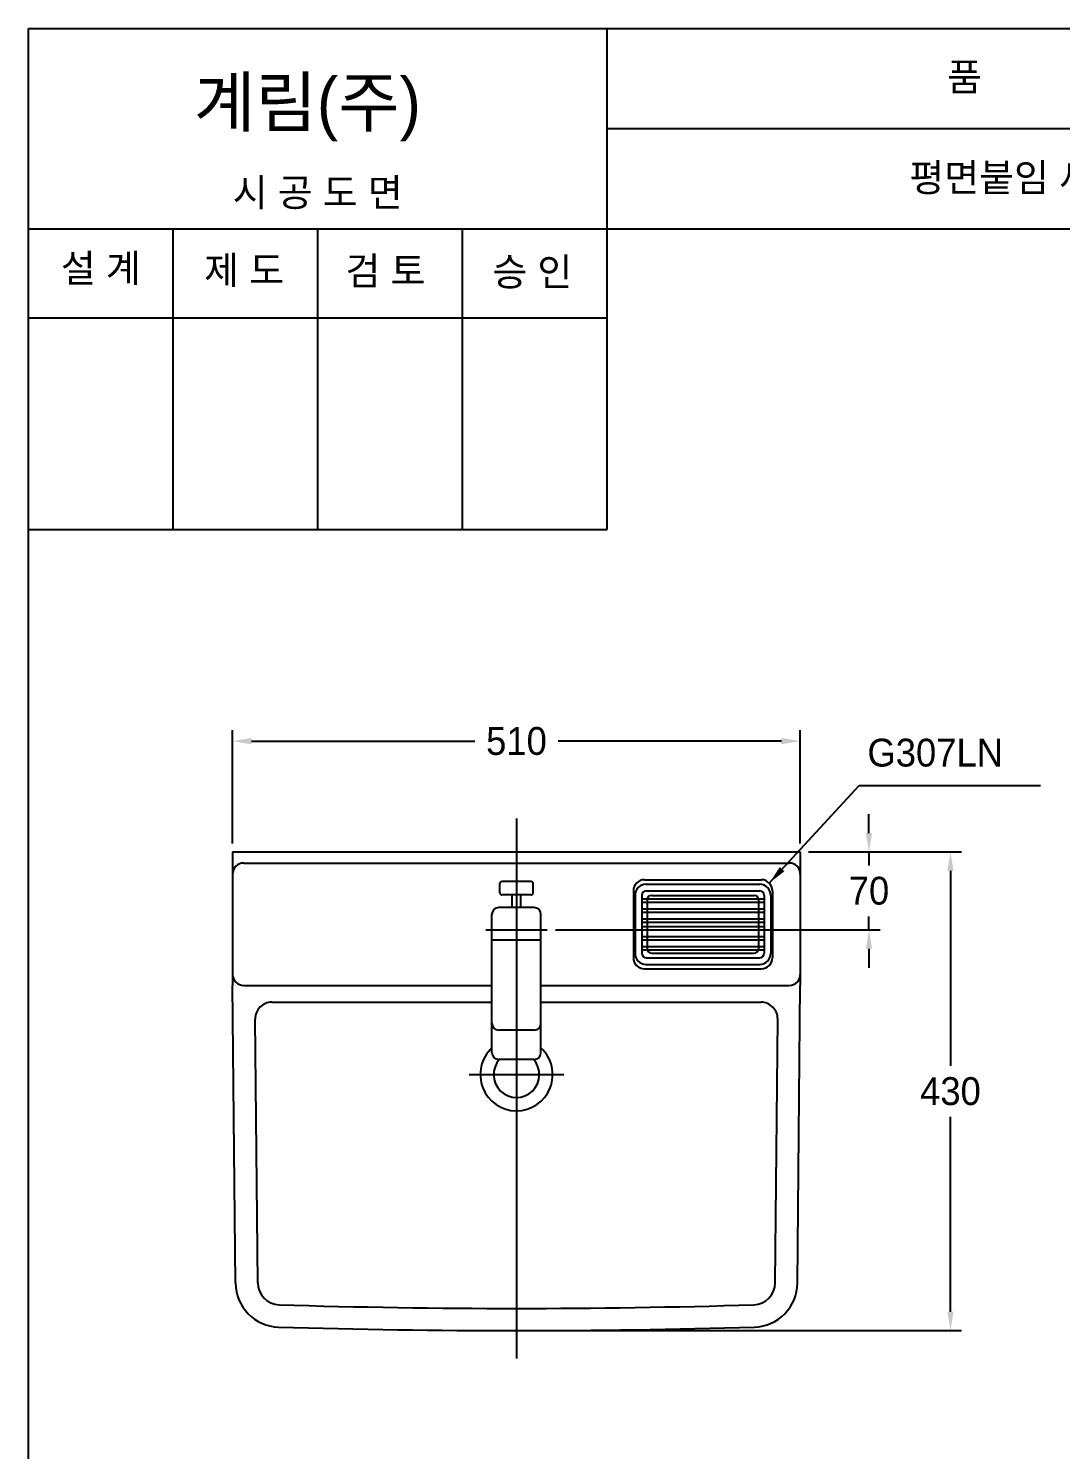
# Model space of a CAD drawing. Header units: millimetres. Extents: x 0 to 1800, y -67 to 2530.
# Drawn here: x 0 to 927, y 1253 to 2530 of the extents above; entities that cross this region are included whole.
import ezdxf
from ezdxf.enums import TextEntityAlignment as Align
from ezdxf.lldxf.tags import DXFTag

# ---------------------------------------------------------------- set-up
doc = ezdxf.new("R2010")
doc.units = ezdxf.units.MM
for name, color, linetype in [('TEXT', 7, 'Continuous'), ('내부선 및 부속', 4, 'Continuous'), ('도각라인', 7, 'Continuous'), ('외형선', 3, 'Continuous'), ('중심선', 1, 'DASHED'), ('치수선', 7, 'Continuous')]:
    doc.layers.add(name, color=color, linetype=linetype)
doc.styles.add('____', font='')
doc.styles.add('타이틀', font='H2GTRM.TTF', dxfattribs={"height": 25})
doc.styles.get('____').set_extended_font_data('굴림')
tags = doc.linetypes.add('DASHDOT', pattern=[70, 31, -13, 13, -13]).pattern_tags.tags
tags[10:11] = [DXFTag(74, 4), DXFTag(75, 0), DXFTag(340, '0'), DXFTag(46, 0.0), DXFTag(50, 0.0), DXFTag(44, 0.0), DXFTag(45, 0.0)]
tags[8:9] = [DXFTag(74, 4), DXFTag(75, 0), DXFTag(340, '0'), DXFTag(46, 0.0), DXFTag(50, 0.0), DXFTag(44, 0.0), DXFTag(45, 0.0)]
tags[6:7] = [DXFTag(74, 4), DXFTag(75, 0), DXFTag(340, '0'), DXFTag(46, 0.0), DXFTag(50, 0.0), DXFTag(44, 0.0), DXFTag(45, 0.0)]
tags[4:5] = [DXFTag(74, 4), DXFTag(75, 0), DXFTag(340, '0'), DXFTag(46, 0.0), DXFTag(50, 0.0), DXFTag(44, 0.0), DXFTag(45, 0.0)]
tags = doc.linetypes.add('DASHED', pattern=[25.72, 12.86, -12.86]).pattern_tags.tags
tags[6:7] = [DXFTag(74, 4), DXFTag(75, 0), DXFTag(340, '0'), DXFTag(46, 0.0), DXFTag(50, 0.0), DXFTag(44, 0.0), DXFTag(45, 0.0)]
tags[4:5] = [DXFTag(74, 4), DXFTag(75, 0), DXFTag(340, '0'), DXFTag(46, 0.0), DXFTag(50, 0.0), DXFTag(44, 0.0), DXFTag(45, 0.0)]
doc.dimstyles.new('MSADIM', dxfattribs={"dimtxt": 33, "dimasz": 17, "dimexe": 10, "dimexo": 7.5, "dimgap": 10, "dimtad": 0, "dimtih": 1, "dimtoh": 1, "dimdec": 0, "dimzin": 1, "dimdsep": 46, "dimtxsty": '____', "dimcen": 11.25, "dimadec": 0, "dimazin": 0, "dimtfac": 1, "dimtdec": 0, "dimtix": 1, "dimtmove": 0, "dimatfit": 3, "dimfxl": 0, "dimtolj": 1, "dimtzin": 1, "dimarcsym": 0})

# ---------------------------------------------------------------- blocks, each defined once
blk = doc.blocks.new('*D13')
at = {"layer": '치수선', "color": 0, "linetype": 'Continuous', "lineweight": -2}
for p, q in [((183.5, 1797.8), (183.5, 1899.8)), ((200.5, 1889.8), (401.1, 1889.8)), ((676.5, 1889.8), (475.8, 1889.8)), ((693.5, 1797.8), (693.5, 1899.8))]:
    blk.add_line(p, q, dxfattribs=at)
at = {"layer": '치수선', "color": 0, "linetype": 'Continuous'}
for points in [[(200.5, 1892.7), (200.5, 1887), (183.5, 1889.8)], [(676.5, 1892.7), (676.5, 1887), (693.5, 1889.8)]]:
    blk.add_solid(points, dxfattribs=at)
at = {"layer": '치수선', "color": 0, "linetype": 'Continuous', "insert": (438.5, 1889.8), "char_height": 25, "attachment_point": 5, "style": '____'}
blk.add_mtext('\\A1;510', dxfattribs=at)
blk = doc.blocks.new('*D14')
at = {"layer": '치수선', "color": 0, "linetype": 'Continuous', "lineweight": -2}
for p, q in [((755.2, 1807.3), (755.2, 1824.3)), ((701, 1790.3), (765.2, 1790.3)), ((755.2, 1790.3), (755.2, 1778.1)), ((755.2, 1720.3), (755.2, 1732.4)), ((473.5, 1720.3), (765.2, 1720.3)), ((755.2, 1703.3), (755.2, 1686.3))]:
    blk.add_line(p, q, dxfattribs=at)
at = {"layer": '치수선', "color": 0, "linetype": 'Continuous'}
for points in [[(752.3, 1807.3), (758, 1807.3), (755.2, 1790.3)], [(752.3, 1703.3), (758, 1703.3), (755.2, 1720.3)]]:
    blk.add_solid(points, dxfattribs=at)
at = {"layer": '치수선', "color": 0, "linetype": 'Continuous', "insert": (755.2, 1755.3), "char_height": 25, "attachment_point": 5, "style": '____'}
blk.add_mtext('\\A1;70', dxfattribs=at)
blk = doc.blocks.new('*D15')
at = {"layer": '치수선', "color": 0, "linetype": 'Continuous', "lineweight": -2}
for p, q in [((701, 1790.3), (838.4, 1790.3)), ((828.4, 1773.3), (828.4, 1598.1)), ((828.4, 1377.3), (828.4, 1552.4)), ((446, 1360.3), (838.4, 1360.3))]:
    blk.add_line(p, q, dxfattribs=at)
at = {"layer": '치수선', "color": 0, "linetype": 'Continuous'}
for points in [[(825.6, 1773.3), (831.2, 1773.3), (828.4, 1790.3)], [(825.6, 1377.3), (831.2, 1377.3), (828.4, 1360.3)]]:
    blk.add_solid(points, dxfattribs=at)
at = {"layer": '치수선', "color": 0, "linetype": 'Continuous', "insert": (828.4, 1575.3), "char_height": 25, "attachment_point": 5, "style": '____'}
blk.add_mtext('\\A1;430', dxfattribs=at)

msp = doc.modelspace()

# ---------------------------------------------------------------- linework, layer by layer
at = {"layer": '내부선 및 부속', "linetype": 'Continuous'}
for p, q in [((193.5, 1780.3), (683.5, 1780.3)), ((451.5, 1763.7), (425.5, 1763.7)), ((553.5, 1765.3), (658.5, 1765.3)), ((451.5, 1751.7), (425.5, 1751.7)), ((434.5, 1740.3), (434.5, 1751.7)), ((442.5, 1740.3), (442.5, 1751.7)), ((543.5, 1755.3), (543.5, 1695.3)), ((545, 1751.3), (545, 1699.3)), ((551, 1751.3), (551, 1699.3)), ((555, 1761.3), (657, 1761.3)), ((555, 1755.3), (657, 1755.3)), ((560, 1751.3), (652, 1751.3)), ((661, 1751.3), (661, 1699.3)), ((667, 1751.3), (667, 1699.3)), ((668.5, 1755.3), (668.5, 1695.3)), ((454.5, 1740.3), (422.5, 1740.3)), ((551, 1748.3), (661, 1748.3)), ((551, 1745.3), (661, 1745.3)), ((551, 1739.3), (661, 1739.3)), ((551, 1736.3), (661, 1736.3)), ((556, 1747.3), (556, 1703.3)), ((656, 1747.3), (656, 1703.3)), ((416.5, 1636.3), (416.5, 1734.3)), ((460.5, 1636.3), (460.5, 1734.3)), ((551, 1730.3), (661, 1730.3)), ((551, 1727.3), (661, 1727.3)), ((460.5, 1711.1), (416.5, 1711.1)), ((551, 1723.3), (661, 1723.3)), ((551, 1720.3), (661, 1720.3)), ((551, 1714.3), (661, 1714.3)), ((551, 1711.3), (661, 1711.3)), ((551, 1705.3), (661, 1705.3)), ((551, 1702.3), (661, 1702.3)), ((560, 1699.3), (652, 1699.3)), ((553.5, 1685.3), (658.5, 1685.3)), ((555, 1695.3), (657, 1695.3)), ((555, 1689.3), (657, 1689.3)), ((193.5, 1670.3), (416.5, 1670.3)), ((460.5, 1670.3), (683.5, 1670.3)), ((218.7, 1655.3), (416.5, 1655.3)), ((460.5, 1655.3), (658.2, 1655.3)), ((693.3, 1655.3), (693.5, 1655.3)), ((206, 1403.3), (203.7, 1640.1)), ((416.5, 1610), (416.5, 1636.3)), ((460.5, 1610), (460.5, 1636.3)), ((671, 1403.3), (673.2, 1640.1)), ((454.5, 1630.3), (422.5, 1630.3)), ((454.5, 1604), (422.5, 1604))]:
    msp.add_line(p, q, dxfattribs=at)
for centre, radius, start, end in [((193.5, 1770.3), 10, 90, 180), ((683.5, 1770.3), 10, 0, 90), ((425.5, 1761.7), 2, 90, 180), ((451.5, 1761.7), 2, 0, 90), ((553.5, 1755.3), 10, 90, 180), ((658.5, 1755.3), 10, 0, 90), ((425.5, 1753.7), 2, 180, 270), ((451.5, 1753.7), 2, 270, 0), ((555, 1751.3), 10, 90, 180), ((555, 1751.3), 4, 90, 180), ((560, 1747.3), 4, 90, 180), ((652, 1747.3), 4, 0, 90), ((657, 1751.3), 10, 0, 90), ((657, 1751.3), 4, 0, 90), ((422.5, 1734.3), 6, 90, 180), ((454.5, 1734.3), 6, 0, 90), ((555, 1699.3), 10, 180, 270), ((555, 1699.3), 4, 180, 270), ((560, 1703.3), 4, 180, 270), ((652, 1703.3), 4, 270, 0), ((657, 1699.3), 4, 270, 0), ((657, 1699.3), 10, 270, 0), ((553.5, 1695.3), 10, 180, 270), ((658.5, 1695.3), 10, 270, 0), ((193.5, 1680.3), 10, 180, 270), ((683.5, 1680.3), 10, 270, 0), ((218.7, 1640.3), 15, 90, 180.5468), ((658.2, 1640.3), 15, 359.4532, 90), ((422.5, 1636.3), 6, 180, 270), ((454.5, 1636.3), 6, 270, 0), ((438.5, 1590.3), 32.5, 132.6037, 47.3963), ((422.5, 1610), 6, 180, 270), ((454.5, 1610), 6, 270, 0), ((438.5, 1590.3), 20.5, 137.8456, 42.1544), ((226, 1403.5), 20, 180.5468, 268.2504), ((651, 1403.5), 20, 271.7496, 359.4532), ((438.5, 8360.3), 6980, 268.2504, 271.7496)]:
    msp.add_arc(centre, radius, start, end, dxfattribs=at)
for points in [[(423.5, 1753.7), (423.5, 1757.7), (423.5, 1761.7)], [(453.5, 1753.7), (453.5, 1757.7), (453.5, 1761.7)]]:
    msp.add_open_spline(points, degree=2, dxfattribs=at)
at = {"layer": '도각라인', "color": 7}
for p, q in [((0, 0), (0, 2530)), ((0, 2530), (1800, 2530)), ((520, 2080), (520, 2530)), ((520, 2440), (1800, 2440)), ((0, 2350), (1800, 2350)), ((130, 2080), (130, 2350)), ((260, 2080), (260, 2350)), ((390, 2080), (390, 2350)), ((0, 2270), (520, 2270)), ((0, 2080), (520, 2080))]:
    msp.add_line(p, q, dxfattribs=at)
at = {"layer": '외형선'}
for p, q in [((183.5, 1790.3), (693.5, 1790.3)), ((183.5, 1790.3), (183.5, 1670.3)), ((693.5, 1790.3), (693.5, 1670.3)), ((186, 1403.1), (183.5, 1670.3)), ((691, 1403.1), (693.5, 1670.3))]:
    msp.add_line(p, q, dxfattribs=at)
for centre, radius, start, end in [((226, 1403.5), 40, 180.5468, 268.2504), ((651, 1403.5), 40, 271.7496, 359.4532), ((438.5, 8360.3), 7000, 268.2504, 271.7496)]:
    msp.add_arc(centre, radius, start, end, dxfattribs=at)
at = {"layer": '중심선', "linetype": 'DASHDOT'}
for p, q in [((438.5, 1820.3), (438.5, 1335.3)), ((411, 1720.3), (466, 1720.3)), ((396, 1590.3), (481, 1590.3))]:
    msp.add_line(p, q, dxfattribs=at)

# ---------------------------------------------------------------- texts
at = {"layer": 'TEXT', "style": '타이틀'}
for s, p in [('품             명', (915.7, 2486.4)), ('평면붙임 세면기', (905.8, 2396)), ('시 공 도 면', (259.9, 2382.7)), ('설 계', (65, 2314.6)), ('제 도', (193.8, 2312.9)), ('검 토', (320.8, 2312.3)), ('승 인', (452.7, 2311.4))]:
    msp.add_text(s, height=25, dxfattribs=at).set_placement(p, align=Align.MIDDLE_CENTER)
msp.add_text('계림(주)', height=44, dxfattribs=at).set_placement((148.7, 2441.8))
at = {"layer": 'TEXT', "insert": (753.8, 1892), "char_height": 25, "width": 380.447, "attachment_point": 1, "line_spacing_factor": 0.963855, "style": '타이틀'}
msp.add_mtext('\\A1;G307LN', dxfattribs=at)

# ---------------------------------------------------------------- dimensions: what is measured, and where the dimension line sits
at = {"layer": '치수선', "linetype": 'Continuous'}
dim = msp.add_linear_dim(base=(693.5, 1889.8), p1=(183.5, 1790.3), p2=(693.5, 1790.3), dimstyle='MSADIM', override={"dimtxt": 25}, dxfattribs=at)
dim.commit()
dim.dimension.update_dxf_attribs({"geometry": '*D13', "text_midpoint": (438.5, 1889.8)})
for base, p1, p2, picture, middle in [((755.2, 1790.3), (466, 1720.3), (693.5, 1790.3), '*D14', (755.2, 1755.3)), ((828.4, 1360.3), (693.5, 1790.3), (438.5, 1360.3), '*D15', (828.4, 1575.3))]:
    dim = msp.add_linear_dim(base=base, p1=p1, p2=p2, angle=90, dimstyle='MSADIM', override={"dimtxt": 25}, dxfattribs=at)
    dim.commit()
    dim.dimension.update_dxf_attribs({"geometry": picture, "text_midpoint": middle})

# ---------------------------------------------------------------- leaders
msp.add_leader([(665.6, 1762.3), (746.5, 1850), (909.3, 1850)], dimstyle='MSADIM', override={"dimtxt": 25}, dxfattribs=at)

doc.saveas('drawing.dxf')
